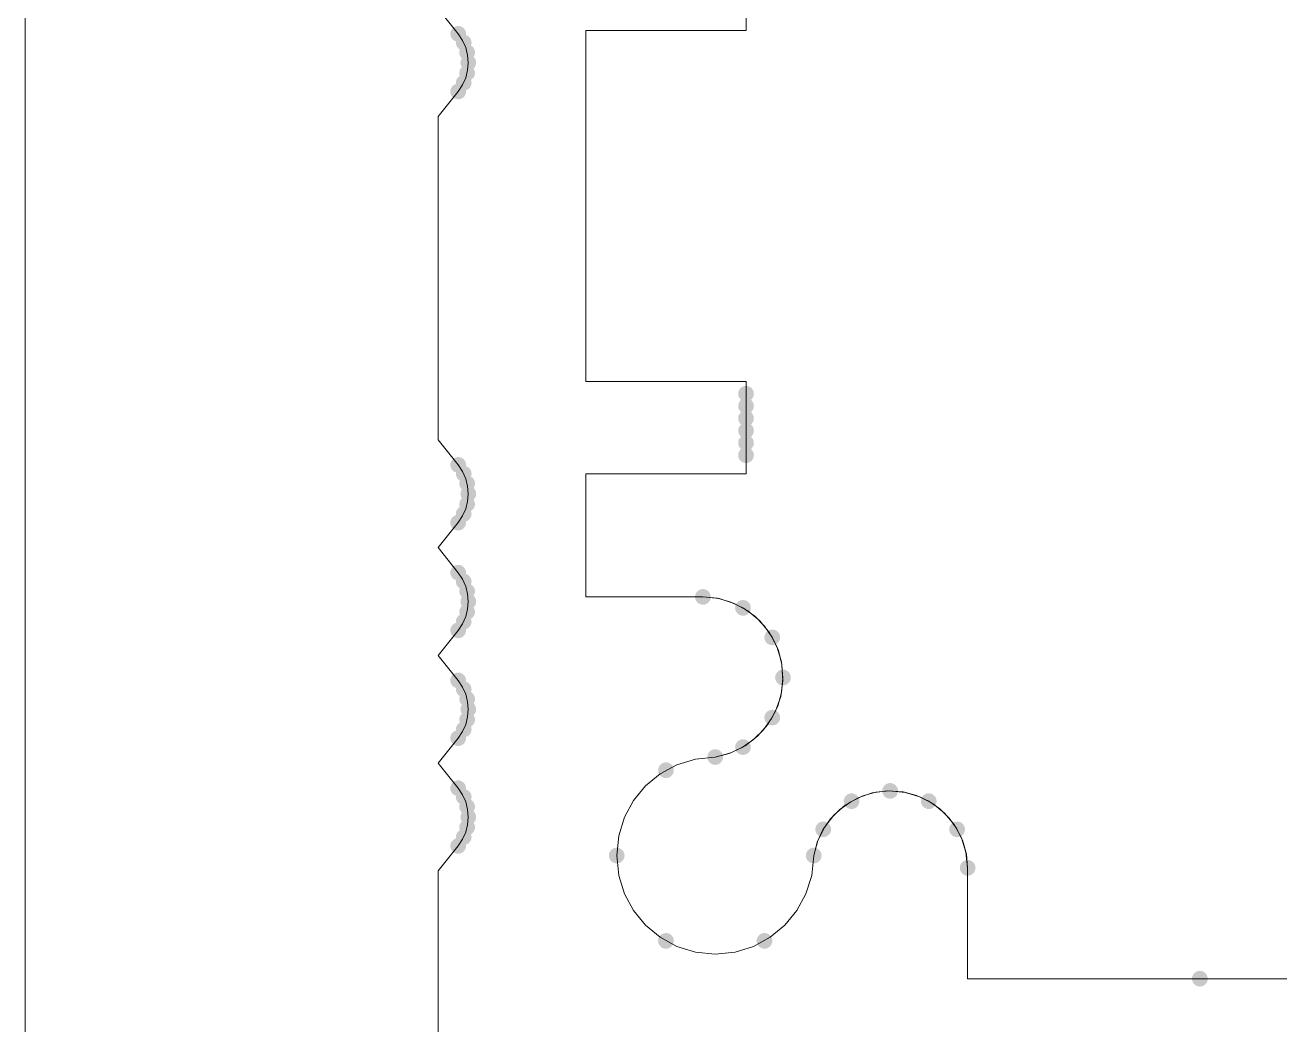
# Model space of a CAD drawing. Header units: millimetres. Extents: x 0 to 588, y 0 to 418.
# Drawn here: x 60.13 to 80.11, y 51.14 to 67.05 of the extents above; entities that cross this region are included whole.
import ezdxf

# ---------------------------------------------------------------- set-up
doc = ezdxf.new("R2010")
doc.units = ezdxf.units.MM

msp = doc.modelspace()

# ---------------------------------------------------------------- hatches: boundary and pattern name
h = msp.add_hatch(color=0)
edge = h.paths.add_edge_path()
edge.add_arc((67.025613, 66.914795), 0.125009, 0, 360)
h = msp.add_hatch(color=0)
edge = h.paths.add_edge_path()
edge.add_arc((67.025613, 66.914795), 0.125009, 0, 360)
h = msp.add_hatch(color=0)
edge = h.paths.add_edge_path()
edge.add_arc((67.11356, 66.775227), 0.125009, 0, 360)
h = msp.add_hatch(color=0)
edge = h.paths.add_edge_path()
edge.add_arc((67.168165, 66.61956), 0.125009, 0, 360)
h = msp.add_hatch(color=0)
edge = h.paths.add_edge_path()
edge.add_arc((67.186678, 66.455635), 0.125009, 0, 360)
h = msp.add_hatch(color=0)
edge = h.paths.add_edge_path()
edge.add_arc((67.168165, 66.29171), 0.125009, 0, 360)
h = msp.add_hatch(color=0)
edge = h.paths.add_edge_path()
edge.add_arc((67.025613, 65.996475), 0.125009, 0, 360)
h = msp.add_hatch(color=0)
edge = h.paths.add_edge_path()
edge.add_arc((67.11356, 66.136043), 0.125009, 0, 360)
h = msp.add_hatch(color=0)
edge = h.paths.add_edge_path()
edge.add_arc((71.607028, 61.188026), 0.125009, 0, 360)
h = msp.add_hatch(color=0)
edge = h.paths.add_edge_path()
edge.add_arc((71.607028, 60.992022), 0.125009, 0, 360)
h = msp.add_hatch(color=0)
edge = h.paths.add_edge_path()
edge.add_arc((71.607028, 60.796018), 0.125009, 0, 360)
h = msp.add_hatch(color=0)
edge = h.paths.add_edge_path()
edge.add_arc((71.607028, 60.600014), 0.125009, 0, 360)
h = msp.add_hatch(color=0)
edge = h.paths.add_edge_path()
edge.add_arc((71.607028, 60.40401), 0.125009, 0, 360)
h = msp.add_hatch(color=0)
edge = h.paths.add_edge_path()
edge.add_arc((71.607028, 60.208006), 0.125009, 0, 360)
h = msp.add_hatch(color=0)
edge = h.paths.add_edge_path()
edge.add_arc((67.025613, 60.054654), 0.125009, 0, 360)
h = msp.add_hatch(color=0)
edge = h.paths.add_edge_path()
edge.add_arc((67.025613, 60.054654), 0.125009, 0, 360)
h = msp.add_hatch(color=0)
edge = h.paths.add_edge_path()
edge.add_arc((67.11356, 59.915085), 0.125009, 0, 360)
h = msp.add_hatch(color=0)
edge = h.paths.add_edge_path()
edge.add_arc((67.168165, 59.759418), 0.125009, 0, 360)
h = msp.add_hatch(color=0)
edge = h.paths.add_edge_path()
edge.add_arc((67.186678, 59.595493), 0.125009, 0, 360)
h = msp.add_hatch(color=0)
edge = h.paths.add_edge_path()
edge.add_arc((67.168165, 59.431569), 0.125009, 0, 360)
h = msp.add_hatch(color=0)
edge = h.paths.add_edge_path()
edge.add_arc((67.11356, 59.275901), 0.125009, 0, 360)
h = msp.add_hatch(color=0)
edge = h.paths.add_edge_path()
edge.add_arc((67.025613, 59.136333), 0.125009, 0, 360)
h = msp.add_hatch(color=0)
edge = h.paths.add_edge_path()
edge.add_arc((67.025613, 58.339618), 0.125009, 0, 360)
h = msp.add_hatch(color=0)
edge = h.paths.add_edge_path()
edge.add_arc((67.025613, 58.339618), 0.125009, 0, 360)
h = msp.add_hatch(color=0)
edge = h.paths.add_edge_path()
edge.add_arc((67.11356, 58.20005), 0.125009, 0, 360)
h = msp.add_hatch(color=0)
edge = h.paths.add_edge_path()
edge.add_arc((67.168165, 58.044383), 0.125009, 0, 360)
h = msp.add_hatch(color=0)
edge = h.paths.add_edge_path()
edge.add_arc((67.186678, 57.880458), 0.125009, 0, 360)
h = msp.add_hatch(color=0)
edge = h.paths.add_edge_path()
edge.add_arc((70.921014, 57.953959), 0.125009, 0, 360)
h = msp.add_hatch(color=0)
edge = h.paths.add_edge_path()
edge.add_arc((70.921014, 57.953959), 0.125009, 0, 360)
h = msp.add_hatch(color=0)
edge = h.paths.add_edge_path()
edge.add_arc((67.168165, 57.716533), 0.125009, 0, 360)
h = msp.add_hatch(color=0)
edge = h.paths.add_edge_path()
edge.add_arc((71.558651, 57.779477), 0.125009, 0, 360)
h = msp.add_hatch(color=0)
edge = h.paths.add_edge_path()
edge.add_arc((67.025613, 57.421298), 0.125009, 0, 360)
h = msp.add_hatch(color=0)
edge = h.paths.add_edge_path()
edge.add_arc((67.11356, 57.560866), 0.125009, 0, 360)
h = msp.add_hatch(color=0)
edge = h.paths.add_edge_path()
edge.add_arc((72.024623, 57.310547), 0.125009, 0, 360)
h = msp.add_hatch(color=0)
edge = h.paths.add_edge_path()
edge.add_arc((67.025613, 56.624583), 0.125009, 0, 360)
h = msp.add_hatch(color=0)
edge = h.paths.add_edge_path()
edge.add_arc((67.025613, 56.624583), 0.125009, 0, 360)
h = msp.add_hatch(color=0)
edge = h.paths.add_edge_path()
edge.add_arc((72.195067, 56.671819), 0.125009, 0, 360)
h = msp.add_hatch(color=0)
edge = h.paths.add_edge_path()
edge.add_arc((67.11356, 56.485015), 0.125009, 0, 360)
h = msp.add_hatch(color=0)
edge = h.paths.add_edge_path()
edge.add_arc((67.168165, 56.329347), 0.125009, 0, 360)
h = msp.add_hatch(color=0)
edge = h.paths.add_edge_path()
edge.add_arc((67.168165, 56.001498), 0.125009, 0, 360)
h = msp.add_hatch(color=0)
edge = h.paths.add_edge_path()
edge.add_arc((67.186678, 56.165423), 0.125009, 0, 360)
h = msp.add_hatch(color=0)
edge = h.paths.add_edge_path()
edge.add_arc((72.024675, 56.033077), 0.125009, 0, 360)
h = msp.add_hatch(color=0)
edge = h.paths.add_edge_path()
edge.add_arc((67.11356, 55.845831), 0.125009, 0, 360)
h = msp.add_hatch(color=0)
edge = h.paths.add_edge_path()
edge.add_arc((67.025613, 55.706262), 0.125009, 0, 360)
h = msp.add_hatch(color=0)
edge = h.paths.add_edge_path()
edge.add_arc((71.117018, 55.405907), 0.125009, 0, 360)
h = msp.add_hatch(color=0)
edge = h.paths.add_edge_path()
edge.add_arc((71.117018, 55.405907), 0.125009, 0, 360)
h = msp.add_hatch(color=0)
edge = h.paths.add_edge_path()
edge.add_arc((71.558742, 55.564109), 0.125009, 0, 360)
h = msp.add_hatch(color=0)
edge = h.paths.add_edge_path()
edge.add_arc((70.333002, 55.195831), 0.125009, 0, 360)
h = msp.add_hatch(color=0)
edge = h.paths.add_edge_path()
edge.add_arc((67.025613, 54.909547), 0.125009, 0, 360)
h = msp.add_hatch(color=0)
edge = h.paths.add_edge_path()
edge.add_arc((67.025613, 54.909547), 0.125009, 0, 360)
h = msp.add_hatch(color=0)
edge = h.paths.add_edge_path()
edge.add_arc((73.901614, 54.866925), 0.125009, 0, 360)
h = msp.add_hatch(color=0)
edge = h.paths.add_edge_path()
edge.add_arc((67.11356, 54.769979), 0.125009, 0, 360)
h = msp.add_hatch(color=0)
edge = h.paths.add_edge_path()
edge.add_arc((67.168165, 54.614312), 0.125009, 0, 360)
h = msp.add_hatch(color=0)
edge = h.paths.add_edge_path()
edge.add_arc((73.287297, 54.703114), 0.125009, 0, 360)
h = msp.add_hatch(color=0)
edge = h.paths.add_edge_path()
edge.add_arc((74.515915, 54.703055), 0.125009, 0, 360)
h = msp.add_hatch(color=0)
edge = h.paths.add_edge_path()
edge.add_arc((67.186678, 54.450387), 0.125009, 0, 360)
h = msp.add_hatch(color=0)
edge = h.paths.add_edge_path()
edge.add_arc((67.168165, 54.286463), 0.125009, 0, 360)
h = msp.add_hatch(color=0)
edge = h.paths.add_edge_path()
edge.add_arc((72.836147, 54.255137), 0.125009, 0, 360)
h = msp.add_hatch(color=0)
edge = h.paths.add_edge_path()
edge.add_arc((74.967021, 54.255033), 0.125009, 0, 360)
h = msp.add_hatch(color=0)
edge = h.paths.add_edge_path()
edge.add_arc((67.11356, 54.130795), 0.125009, 0, 360)
h = msp.add_hatch(color=0)
edge = h.paths.add_edge_path()
edge.add_arc((67.025613, 53.991227), 0.125009, 0, 360)
h = msp.add_hatch(color=0)
edge = h.paths.add_edge_path()
edge.add_arc((69.548986, 53.837875), 0.125009, 0, 360)
h = msp.add_hatch(color=0)
edge = h.paths.add_edge_path()
edge.add_arc((72.685051, 53.837875), 0.125009, 0, 360)
h = msp.add_hatch(color=0)
edge = h.paths.add_edge_path()
edge.add_arc((72.685051, 53.837875), 0.125009, 0, 360)
h = msp.add_hatch(color=0)
edge = h.paths.add_edge_path()
edge.add_arc((72.685051, 53.837875), 0.125009, 0, 360)
h = msp.add_hatch(color=0)
edge = h.paths.add_edge_path()
edge.add_arc((75.135101, 53.641871), 0.125009, 0, 360)
h = msp.add_hatch(color=0)
edge = h.paths.add_edge_path()
edge.add_arc((70.333002, 52.479919), 0.125009, 0, 360)
h = msp.add_hatch(color=0)
edge = h.paths.add_edge_path()
edge.add_arc((71.901034, 52.479919), 0.125009, 0, 360)
h = msp.add_hatch(color=0)
edge = h.paths.add_edge_path()
edge.add_arc((78.831178, 51.877834), 0.125009, 0, 360)

# ---------------------------------------------------------------- linework, layer by layer
at = {"color": 1, "lineweight": 0}
for points in [[(60.132209, 50.407786), (60.132209, 73.58962)], [(66.706927, 51.939068), (66.706927, 38.299189)]]:
    msp.add_lwpolyline(points, dxfattribs=at)
at = {"color": 0, "lineweight": 0}
for points in [[(71.607028, 68.440158), (71.607028, 66.970128)], [(67.025613, 66.914778), (66.706927, 67.313135)], [(71.607028, 66.970128), (69.058976, 66.970128)], [(66.706927, 65.5981), (67.025613, 65.996457)], [(66.706927, 60.452993), (66.706927, 65.5981)], [(71.607028, 61.384013), (71.607028, 59.913982)], [(67.025613, 60.054636), (66.706927, 60.452993)], [(71.607028, 59.913982), (69.058976, 59.913982)], [(69.058976, 59.913982), (69.058976, 57.953942)], [(66.706927, 58.737958), (67.025613, 59.136315)], [(67.025613, 58.339601), (66.706927, 58.737958)], [(69.058976, 57.953942), (70.921014, 57.953942)], [(66.706927, 57.022923), (67.025613, 57.42128)], [(67.025613, 56.624565), (66.706927, 57.022923)], [(66.706927, 55.307887), (67.025613, 55.706245)], [(67.025613, 54.90953), (66.706927, 55.307887)], [(66.706927, 53.592852), (67.025613, 53.991209)], [(66.706927, 50.407786), (66.706927, 53.592852)], [(75.135101, 53.641853), (75.135101, 51.877817)], [(75.135101, 51.877817), (101.007635, 51.877817)]]:
    msp.add_lwpolyline(points, close=True, dxfattribs=at)
for points in [[(71.607028, 68.440158), (71.607028, 66.970128)], [(71.607028, 66.970128), (71.607028, 68.440158)], [(67.025613, 66.914778), (66.706927, 67.313135)], [(67.025613, 66.914778), (66.706927, 67.313135)], [(67.025613, 65.996457), (67.096079, 66.101978), (67.146412, 66.215444), (67.176611, 66.334206), (67.186678, 66.455617), (67.176611, 66.577028), (67.146412, 66.695791), (67.096079, 66.809257), (67.025613, 66.914778)], [(67.025613, 65.996457), (67.096079, 66.101978), (67.146412, 66.215444), (67.176611, 66.334206), (67.186678, 66.455617), (67.176611, 66.577028), (67.146412, 66.695791), (67.096079, 66.809257), (67.025613, 66.914778)], [(67.025613, 65.996457), (67.096079, 66.101978), (67.146412, 66.215444), (67.176611, 66.334206), (67.186678, 66.455617), (67.176611, 66.577028), (67.146412, 66.695791), (67.096079, 66.809257), (67.025613, 66.914778)], [(67.025613, 65.996457), (67.096079, 66.101978), (67.146412, 66.215444), (67.176611, 66.334206), (67.186678, 66.455617), (67.176611, 66.577028), (67.146412, 66.695791), (67.096079, 66.809257), (67.025613, 66.914778)], [(67.025613, 65.996457), (67.096079, 66.101978), (67.146412, 66.215444), (67.176611, 66.334206), (67.186678, 66.455617), (67.176611, 66.577028), (67.146412, 66.695791), (67.096079, 66.809257), (67.025613, 66.914778)], [(67.025613, 65.996457), (67.096079, 66.101978), (67.146412, 66.215444), (67.176611, 66.334206), (67.186678, 66.455617), (67.176611, 66.577028), (67.146412, 66.695791), (67.096079, 66.809257), (67.025613, 66.914778)], [(67.025613, 65.996457), (67.096079, 66.101978), (67.146412, 66.215444), (67.176611, 66.334206), (67.186678, 66.455617), (67.176611, 66.577028), (67.146412, 66.695791), (67.096079, 66.809257), (67.025613, 66.914778)], [(67.025613, 65.996457), (67.096079, 66.101978), (67.146412, 66.215444), (67.176611, 66.334206), (67.186678, 66.455617), (67.176611, 66.577028), (67.146412, 66.695791), (67.096079, 66.809257), (67.025613, 66.914778)], [(67.025613, 65.996457), (67.096079, 66.101978), (67.146412, 66.215444), (67.176611, 66.334206), (67.186678, 66.455617), (67.176611, 66.577028), (67.146412, 66.695791), (67.096079, 66.809257), (67.025613, 66.914778)], [(67.025613, 65.996457), (67.096079, 66.101978), (67.146412, 66.215444), (67.176611, 66.334206), (67.186678, 66.455617), (67.176611, 66.577028), (67.146412, 66.695791), (67.096079, 66.809257), (67.025613, 66.914778)], [(69.058976, 66.970128), (69.058976, 61.384013)], [(69.058976, 66.970128), (69.058976, 61.384013), (71.607028, 61.384013), (69.058976, 61.384013)], [(71.607028, 66.970128), (69.058976, 66.970128)], [(69.058976, 66.970128), (69.058976, 61.384013)], [(69.058976, 66.970128), (71.607028, 66.970128)], [(69.058976, 66.970128), (69.058976, 61.384013)], [(66.706927, 65.5981), (67.025613, 65.996457)], [(66.706927, 65.5981), (67.025613, 65.996457)], [(66.706927, 60.452993), (66.706927, 65.5981)], [(66.706927, 65.5981), (66.706927, 60.452993)], [(69.058976, 61.384013), (71.607028, 61.384013)], [(71.607028, 61.384013), (69.058976, 61.384013)], [(71.607028, 61.384013), (71.607028, 59.913982)], [(71.607028, 59.913982), (71.607028, 61.384013)], [(71.607028, 61.384013), (71.607028, 60.011984)], [(71.607028, 61.384013), (71.607028, 60.011984)], [(71.607028, 61.384013), (71.607028, 60.011984)], [(71.607028, 61.384013), (71.607028, 60.011984)], [(71.607028, 61.384013), (71.607028, 60.011984)], [(71.607028, 61.384013), (71.607028, 60.011984), (71.607028, 61.384013), (71.607028, 60.011984)], [(67.025613, 60.054636), (66.706927, 60.452993)], [(67.025613, 60.054636), (66.706927, 60.452993)], [(67.025613, 59.136315), (67.096079, 59.241836), (67.146412, 59.355302), (67.176611, 59.474065), (67.186678, 59.595476), (67.176611, 59.716887), (67.146412, 59.835649), (67.096079, 59.949115), (67.025613, 60.054636)], [(67.025613, 59.136315), (67.096079, 59.241836), (67.146412, 59.355302), (67.176611, 59.474065), (67.186678, 59.595476), (67.176611, 59.716887), (67.146412, 59.835649), (67.096079, 59.949115), (67.025613, 60.054636)], [(67.025613, 59.136315), (67.096079, 59.241836), (67.146412, 59.355302), (67.176611, 59.474065), (67.186678, 59.595476), (67.176611, 59.716887), (67.146412, 59.835649), (67.096079, 59.949115), (67.025613, 60.054636)], [(67.025613, 59.136315), (67.096079, 59.241836), (67.146412, 59.355302), (67.176611, 59.474065), (67.186678, 59.595476), (67.176611, 59.716887), (67.146412, 59.835649), (67.096079, 59.949115), (67.025613, 60.054636)], [(67.025613, 59.136315), (67.096079, 59.241836), (67.146412, 59.355302), (67.176611, 59.474065), (67.186678, 59.595476), (67.176611, 59.716887), (67.146412, 59.835649), (67.096079, 59.949115), (67.025613, 60.054636)], [(67.025613, 59.136315), (67.096079, 59.241836), (67.146412, 59.355302), (67.176611, 59.474065), (67.186678, 59.595476), (67.176611, 59.716887), (67.146412, 59.835649), (67.096079, 59.949115), (67.025613, 60.054636)], [(67.025613, 59.136315), (67.096079, 59.241836), (67.146412, 59.355302), (67.176611, 59.474065), (67.186678, 59.595476), (67.176611, 59.716887), (67.146412, 59.835649), (67.096079, 59.949115), (67.025613, 60.054636)], [(67.025613, 59.136315), (67.096079, 59.241836), (67.146412, 59.355302), (67.176611, 59.474065), (67.186678, 59.595476), (67.176611, 59.716887), (67.146412, 59.835649), (67.096079, 59.949115), (67.025613, 60.054636)], [(67.025613, 59.136315), (67.096079, 59.241836), (67.146412, 59.355302), (67.176611, 59.474065), (67.186678, 59.595476), (67.176611, 59.716887), (67.146412, 59.835649), (67.096079, 59.949115), (67.025613, 60.054636)], [(67.025613, 59.136315), (67.096079, 59.241836), (67.146412, 59.355302), (67.176611, 59.474065), (67.186678, 59.595476), (67.176611, 59.716887), (67.146412, 59.835649), (67.096079, 59.949115), (67.025613, 60.054636)], [(71.607028, 59.913982), (69.058976, 59.913982)], [(69.058976, 59.913982), (69.058976, 57.953942)], [(69.058976, 59.913982), (71.607028, 59.913982)], [(69.058976, 59.913982), (69.058976, 57.953942)], [(66.706927, 58.737958), (67.025613, 59.136315)], [(66.706927, 58.737958), (67.025613, 59.136315)], [(67.025613, 58.339601), (66.706927, 58.737958)], [(67.025613, 58.339601), (66.706927, 58.737958)], [(67.025613, 57.42128), (67.096079, 57.526801), (67.146412, 57.640267), (67.176611, 57.759029), (67.186678, 57.88044), (67.176611, 58.001851), (67.146412, 58.120614), (67.096079, 58.23408), (67.025613, 58.339601)], [(67.025613, 57.42128), (67.096079, 57.526801), (67.146412, 57.640267), (67.176611, 57.759029), (67.186678, 57.88044), (67.176611, 58.001851), (67.146412, 58.120614), (67.096079, 58.23408), (67.025613, 58.339601)], [(67.025613, 57.42128), (67.096079, 57.526801), (67.146412, 57.640267), (67.176611, 57.759029), (67.186678, 57.88044), (67.176611, 58.001851), (67.146412, 58.120614), (67.096079, 58.23408), (67.025613, 58.339601)], [(67.025613, 57.42128), (67.096079, 57.526801), (67.146412, 57.640267), (67.176611, 57.759029), (67.186678, 57.88044), (67.176611, 58.001851), (67.146412, 58.120614), (67.096079, 58.23408), (67.025613, 58.339601)], [(67.025613, 57.42128), (67.096079, 57.526801), (67.146412, 57.640267), (67.176611, 57.759029), (67.186678, 57.88044), (67.176611, 58.001851), (67.146412, 58.120614), (67.096079, 58.23408), (67.025613, 58.339601)], [(67.025613, 57.42128), (67.096079, 57.526801), (67.146412, 57.640267), (67.176611, 57.759029), (67.186678, 57.88044), (67.176611, 58.001851), (67.146412, 58.120614), (67.096079, 58.23408), (67.025613, 58.339601)], [(67.025613, 57.42128), (67.096079, 57.526801), (67.146412, 57.640267), (67.176611, 57.759029), (67.186678, 57.88044), (67.176611, 58.001851), (67.146412, 58.120614), (67.096079, 58.23408), (67.025613, 58.339601)], [(67.025613, 57.42128), (67.096079, 57.526801), (67.146412, 57.640267), (67.176611, 57.759029), (67.186678, 57.88044), (67.176611, 58.001851), (67.146412, 58.120614), (67.096079, 58.23408), (67.025613, 58.339601)], [(67.025613, 57.42128), (67.096079, 57.526801), (67.146412, 57.640267), (67.176611, 57.759029), (67.186678, 57.88044), (67.176611, 58.001851), (67.146412, 58.120614), (67.096079, 58.23408), (67.025613, 58.339601)], [(67.025613, 57.42128), (67.096079, 57.526801), (67.146412, 57.640267), (67.176611, 57.759029), (67.186678, 57.88044), (67.176611, 58.001851), (67.146412, 58.120614), (67.096079, 58.23408), (67.025613, 58.339601)], [(69.058976, 57.953942), (70.921014, 57.953942)], [(69.058976, 57.953942), (70.921014, 57.953942)], [(71.117018, 55.405889), (71.367985, 55.472755), (71.593703, 55.584839), (71.789903, 55.736232), (71.952316, 55.921021), (72.076672, 56.133296), (72.158702, 56.367145), (72.194137, 56.616657), (72.178707, 56.87592), (72.121721, 57.099585), (72.028188, 57.304628), (71.902064, 57.487657), (71.747305, 57.645282), (71.567865, 57.774114), (71.367699, 57.870761), (71.150764, 57.931834), (70.921014, 57.953942)], [(71.117018, 55.405889), (71.367985, 55.472755), (71.593703, 55.584839), (71.789903, 55.736232), (71.952316, 55.921021), (72.076672, 56.133296), (72.158702, 56.367145), (72.194137, 56.616657), (72.178707, 56.87592), (72.121721, 57.099585), (72.028188, 57.304628), (71.902064, 57.487657), (71.747305, 57.645282), (71.567865, 57.774114), (71.367699, 57.870761), (71.150764, 57.931834), (70.921014, 57.953942)], [(71.117018, 55.405889), (71.367985, 55.472755), (71.593703, 55.584839), (71.789903, 55.736232), (71.952316, 55.921021), (72.076672, 56.133296), (72.158702, 56.367145), (72.194137, 56.616657), (72.178707, 56.87592), (72.121721, 57.099585), (72.028188, 57.304628), (71.902064, 57.487657), (71.747305, 57.645282), (71.567865, 57.774114), (71.367699, 57.870761), (71.150764, 57.931834), (70.921014, 57.953942)], [(71.117018, 55.405889), (71.367985, 55.472755), (71.593703, 55.584839), (71.789903, 55.736232), (71.952316, 55.921021), (72.076672, 56.133296), (72.158702, 56.367145), (72.194137, 56.616657), (72.178707, 56.87592), (72.121721, 57.099585), (72.028188, 57.304628), (71.902064, 57.487657), (71.747305, 57.645282), (71.567865, 57.774114), (71.367699, 57.870761), (71.150764, 57.931834), (70.921014, 57.953942)], [(71.117018, 55.405889), (71.367985, 55.472755), (71.593703, 55.584839), (71.789903, 55.736232), (71.952316, 55.921021), (72.076672, 56.133296), (72.158702, 56.367145), (72.194137, 56.616657), (72.178707, 56.87592), (72.121721, 57.099585), (72.028188, 57.304628), (71.902064, 57.487657), (71.747305, 57.645282), (71.567865, 57.774114), (71.367699, 57.870761), (71.150764, 57.931834), (70.921014, 57.953942)], [(71.117018, 55.405889), (71.367985, 55.472755), (71.593703, 55.584839), (71.789903, 55.736232), (71.952316, 55.921021), (72.076672, 56.133296), (72.158702, 56.367145), (72.194137, 56.616657), (72.178707, 56.87592), (72.121721, 57.099585), (72.028188, 57.304628), (71.902064, 57.487657), (71.747305, 57.645282), (71.567865, 57.774114), (71.367699, 57.870761), (71.150764, 57.931834), (70.921014, 57.953942)], [(71.117018, 55.405889), (71.340684, 55.462876), (71.545726, 55.556408), (71.728755, 55.682532), (71.886381, 55.837292), (72.015212, 56.016732), (72.111859, 56.216897), (72.172932, 56.433832), (72.195041, 56.663582), (72.170637, 56.922154), (72.097458, 57.163311), (71.980628, 57.381863), (71.82527, 57.572621), (71.636506, 57.730397), (71.41946, 57.850002), (71.179255, 57.926246), (70.921014, 57.953942)], [(71.117018, 55.405889), (71.367985, 55.472755), (71.593703, 55.584839), (71.789903, 55.736232), (71.952316, 55.921021), (72.076672, 56.133296), (72.158702, 56.367145), (72.194137, 56.616657), (72.178707, 56.87592), (72.121721, 57.099585), (72.028188, 57.304628), (71.902064, 57.487657), (71.747305, 57.645282), (71.567865, 57.774114), (71.367699, 57.870761), (71.150764, 57.931834), (70.921014, 57.953942)], [(71.117018, 55.405889), (71.367985, 55.472755), (71.593703, 55.584839), (71.789903, 55.736232), (71.952316, 55.921021), (72.076672, 56.133296), (72.158702, 56.367145), (72.194137, 56.616657), (72.178707, 56.87592), (72.121721, 57.099585), (72.028188, 57.304628), (71.902064, 57.487657), (71.747305, 57.645282), (71.567865, 57.774114), (71.367699, 57.870761), (71.150764, 57.931834), (70.921014, 57.953942)], [(71.117018, 55.405889), (71.340684, 55.462876), (71.545726, 55.556408), (71.728755, 55.682532), (71.886381, 55.837292), (72.015212, 56.016732), (72.111859, 56.216897), (72.172932, 56.433832), (72.195041, 56.663582), (72.170637, 56.922154), (72.097458, 57.163311), (71.980628, 57.381863), (71.82527, 57.572621), (71.636506, 57.730397), (71.41946, 57.850002), (71.179255, 57.926246), (70.921014, 57.953942)], [(66.706927, 57.022923), (67.025613, 57.42128)], [(66.706927, 57.022923), (67.025613, 57.42128)], [(67.025613, 56.624565), (66.706927, 57.022923)], [(67.025613, 56.624565), (66.706927, 57.022923)], [(67.025613, 55.706245), (67.096079, 55.811765), (67.146412, 55.925231), (67.176611, 56.043994), (67.186678, 56.165405), (67.176611, 56.286816), (67.146412, 56.405579), (67.096079, 56.519045), (67.025613, 56.624565)], [(67.025613, 55.706245), (67.096079, 55.811765), (67.146412, 55.925231), (67.176611, 56.043994), (67.186678, 56.165405), (67.176611, 56.286816), (67.146412, 56.405579), (67.096079, 56.519045), (67.025613, 56.624565)], [(67.025613, 55.706245), (67.096079, 55.811765), (67.146412, 55.925231), (67.176611, 56.043994), (67.186678, 56.165405), (67.176611, 56.286816), (67.146412, 56.405579), (67.096079, 56.519045), (67.025613, 56.624565)], [(67.025613, 55.706245), (67.096079, 55.811765), (67.146412, 55.925231), (67.176611, 56.043994), (67.186678, 56.165405), (67.176611, 56.286816), (67.146412, 56.405579), (67.096079, 56.519045), (67.025613, 56.624565)], [(67.025613, 55.706245), (67.096079, 55.811765), (67.146412, 55.925231), (67.176611, 56.043994), (67.186678, 56.165405), (67.176611, 56.286816), (67.146412, 56.405579), (67.096079, 56.519045), (67.025613, 56.624565)], [(67.025613, 55.706245), (67.096079, 55.811765), (67.146412, 55.925231), (67.176611, 56.043994), (67.186678, 56.165405), (67.176611, 56.286816), (67.146412, 56.405579), (67.096079, 56.519045), (67.025613, 56.624565)], [(67.025613, 55.706245), (67.096079, 55.811765), (67.146412, 55.925231), (67.176611, 56.043994), (67.186678, 56.165405), (67.176611, 56.286816), (67.146412, 56.405579), (67.096079, 56.519045), (67.025613, 56.624565)], [(67.025613, 55.706245), (67.096079, 55.811765), (67.146412, 55.925231), (67.176611, 56.043994), (67.186678, 56.165405), (67.176611, 56.286816), (67.146412, 56.405579), (67.096079, 56.519045), (67.025613, 56.624565)], [(67.025613, 55.706245), (67.096079, 55.811765), (67.146412, 55.925231), (67.176611, 56.043994), (67.186678, 56.165405), (67.176611, 56.286816), (67.146412, 56.405579), (67.096079, 56.519045), (67.025613, 56.624565)], [(67.025613, 55.706245), (67.096079, 55.811765), (67.146412, 55.925231), (67.176611, 56.043994), (67.186678, 56.165405), (67.176611, 56.286816), (67.146412, 56.405579), (67.096079, 56.519045), (67.025613, 56.624565)], [(66.706927, 55.307887), (67.025613, 55.706245)], [(66.706927, 55.307887), (67.025613, 55.706245)], [(71.117018, 55.405889), (70.801005, 55.374032), (70.506669, 55.282665), (70.240317, 55.138094), (70.008252, 54.946623), (69.816781, 54.714559), (69.67221, 54.448206), (69.580843, 54.15387), (69.548986, 53.837857), (69.580843, 53.521844), (69.67221, 53.227508), (69.816781, 52.961155), (70.008252, 52.729091), (70.240317, 52.53762), (70.506669, 52.393048), (70.801005, 52.301681), (71.117018, 52.269825), (71.433032, 52.301681), (71.727367, 52.393048), (71.99372, 52.53762), (72.225785, 52.729091), (72.417255, 52.961155), (72.561827, 53.227508), (72.653194, 53.521844), (72.685051, 53.837857)], [(71.117018, 55.405889), (70.801005, 55.374032), (70.506669, 55.282665), (70.240317, 55.138094), (70.008252, 54.946623), (69.816781, 54.714559), (69.67221, 54.448206), (69.580843, 54.15387), (69.548986, 53.837857), (69.580843, 53.521844), (69.67221, 53.227508), (69.816781, 52.961155), (70.008252, 52.729091), (70.240317, 52.53762), (70.506669, 52.393048), (70.801005, 52.301681), (71.117018, 52.269825), (71.433032, 52.301681), (71.727367, 52.393048), (71.99372, 52.53762), (72.225785, 52.729091), (72.417255, 52.961155), (72.561827, 53.227508), (72.653194, 53.521844), (72.685051, 53.837857)], [(71.117018, 55.405889), (70.801005, 55.374032), (70.506669, 55.282665), (70.240317, 55.138094), (70.008252, 54.946623), (69.816781, 54.714559), (69.67221, 54.448206), (69.580843, 54.15387), (69.548986, 53.837857), (69.580843, 53.521844), (69.67221, 53.227508), (69.816781, 52.961155), (70.008252, 52.729091), (70.240317, 52.53762), (70.506669, 52.393048), (70.801005, 52.301681), (71.117018, 52.269825), (71.433032, 52.301681), (71.727367, 52.393048), (71.99372, 52.53762), (72.225785, 52.729091), (72.417255, 52.961155), (72.561827, 53.227508), (72.653194, 53.521844), (72.685051, 53.837857)], [(71.117018, 55.405889), (70.801005, 55.374032), (70.506669, 55.282665), (70.240317, 55.138094), (70.008252, 54.946623), (69.816781, 54.714559), (69.67221, 54.448206), (69.580843, 54.15387), (69.548986, 53.837857), (69.580843, 53.521844), (69.67221, 53.227508), (69.816781, 52.961155), (70.008252, 52.729091), (70.240317, 52.53762), (70.506669, 52.393048), (70.801005, 52.301681), (71.117018, 52.269825), (71.433032, 52.301681), (71.727367, 52.393048), (71.99372, 52.53762), (72.225785, 52.729091), (72.417255, 52.961155), (72.561827, 53.227508), (72.653194, 53.521844), (72.685051, 53.837857)], [(71.117018, 55.405889), (70.801005, 55.374032), (70.506669, 55.282665), (70.240317, 55.138094), (70.008252, 54.946623), (69.816781, 54.714559), (69.67221, 54.448206), (69.580843, 54.15387), (69.548986, 53.837857), (69.580843, 53.521844), (69.67221, 53.227508), (69.816781, 52.961155), (70.008252, 52.729091), (70.240317, 52.53762), (70.506669, 52.393048), (70.801005, 52.301681), (71.117018, 52.269825), (71.433032, 52.301681), (71.727367, 52.393048), (71.99372, 52.53762), (72.225785, 52.729091), (72.417255, 52.961155), (72.561827, 53.227508), (72.653194, 53.521844), (72.685051, 53.837857)], [(71.117018, 55.405889), (70.801005, 55.374032), (70.506669, 55.282665), (70.240317, 55.138094), (70.008252, 54.946623), (69.816781, 54.714559), (69.67221, 54.448206), (69.580843, 54.15387), (69.548986, 53.837857), (69.580843, 53.521844), (69.67221, 53.227508), (69.816781, 52.961155), (70.008252, 52.729091), (70.240317, 52.53762), (70.506669, 52.393048), (70.801005, 52.301681), (71.117018, 52.269825), (71.433032, 52.301681), (71.727367, 52.393048), (71.99372, 52.53762), (72.225785, 52.729091), (72.417255, 52.961155), (72.561827, 53.227508), (72.653194, 53.521844), (72.685051, 53.837857)], [(71.117018, 55.405889), (70.801005, 55.374032), (70.506669, 55.282665), (70.240317, 55.138094), (70.008252, 54.946623), (69.816781, 54.714559), (69.67221, 54.448206), (69.580843, 54.15387), (69.548986, 53.837857), (69.580843, 53.521844), (69.67221, 53.227508), (69.816781, 52.961155), (70.008252, 52.729091), (70.240317, 52.53762), (70.506669, 52.393048), (70.801005, 52.301681), (71.117018, 52.269825), (71.433032, 52.301681), (71.727367, 52.393048), (71.99372, 52.53762), (72.225785, 52.729091), (72.417255, 52.961155), (72.561827, 53.227508), (72.653194, 53.521844), (72.685051, 53.837857)], [(71.117018, 55.405889), (70.801005, 55.374032), (70.506669, 55.282665), (70.240317, 55.138094), (70.008252, 54.946623), (69.816781, 54.714559), (69.67221, 54.448206), (69.580843, 54.15387), (69.548986, 53.837857), (69.580843, 53.521844), (69.67221, 53.227508), (69.816781, 52.961155), (70.008252, 52.729091), (70.240317, 52.53762), (70.506669, 52.393048), (70.801005, 52.301681), (71.117018, 52.269825), (71.433032, 52.301681), (71.727367, 52.393048), (71.99372, 52.53762), (72.225785, 52.729091), (72.417255, 52.961155), (72.561827, 53.227508), (72.653194, 53.521844), (72.685051, 53.837857)], [(71.117018, 55.405889), (70.801005, 55.374032), (70.506669, 55.282665), (70.240317, 55.138094), (70.008252, 54.946623), (69.816781, 54.714559), (69.67221, 54.448206), (69.580843, 54.15387), (69.548986, 53.837857), (69.580843, 53.521844), (69.67221, 53.227508), (69.816781, 52.961155), (70.008252, 52.729091), (70.240317, 52.53762), (70.506669, 52.393048), (70.801005, 52.301681), (71.117018, 52.269825), (71.433032, 52.301681), (71.727367, 52.393048), (71.99372, 52.53762), (72.225785, 52.729091), (72.417255, 52.961155), (72.561827, 53.227508), (72.653194, 53.521844), (72.685051, 53.837857)], [(71.117018, 55.405889), (70.801005, 55.374032), (70.506669, 55.282665), (70.240317, 55.138094), (70.008252, 54.946623), (69.816781, 54.714559), (69.67221, 54.448206), (69.580843, 54.15387), (69.548986, 53.837857), (69.580843, 53.521844), (69.67221, 53.227508), (69.816781, 52.961155), (70.008252, 52.729091), (70.240317, 52.53762), (70.506669, 52.393048), (70.801005, 52.301681), (71.117018, 52.269825), (71.433032, 52.301681), (71.727367, 52.393048), (71.99372, 52.53762), (72.225785, 52.729091), (72.417255, 52.961155), (72.561827, 53.227508), (72.653194, 53.521844), (72.685051, 53.837857)], [(67.025613, 54.90953), (66.706927, 55.307887)], [(67.025613, 54.90953), (66.706927, 55.307887)], [(67.025613, 53.991209), (67.096079, 54.09673), (67.146412, 54.210196), (67.176611, 54.328958), (67.186678, 54.450369), (67.176611, 54.57178), (67.146412, 54.690543), (67.096079, 54.804009), (67.025613, 54.90953)], [(67.025613, 53.991209), (67.096079, 54.09673), (67.146412, 54.210196), (67.176611, 54.328958), (67.186678, 54.450369), (67.176611, 54.57178), (67.146412, 54.690543), (67.096079, 54.804009), (67.025613, 54.90953)], [(67.025613, 53.991209), (67.096079, 54.09673), (67.146412, 54.210196), (67.176611, 54.328958), (67.186678, 54.450369), (67.176611, 54.57178), (67.146412, 54.690543), (67.096079, 54.804009), (67.025613, 54.90953)], [(67.025613, 53.991209), (67.096079, 54.09673), (67.146412, 54.210196), (67.176611, 54.328958), (67.186678, 54.450369), (67.176611, 54.57178), (67.146412, 54.690543), (67.096079, 54.804009), (67.025613, 54.90953)], [(67.025613, 53.991209), (67.096079, 54.09673), (67.146412, 54.210196), (67.176611, 54.328958), (67.186678, 54.450369), (67.176611, 54.57178), (67.146412, 54.690543), (67.096079, 54.804009), (67.025613, 54.90953)], [(67.025613, 53.991209), (67.096079, 54.09673), (67.146412, 54.210196), (67.176611, 54.328958), (67.186678, 54.450369), (67.176611, 54.57178), (67.146412, 54.690543), (67.096079, 54.804009), (67.025613, 54.90953)], [(67.025613, 53.991209), (67.096079, 54.09673), (67.146412, 54.210196), (67.176611, 54.328958), (67.186678, 54.450369), (67.176611, 54.57178), (67.146412, 54.690543), (67.096079, 54.804009), (67.025613, 54.90953)], [(67.025613, 53.991209), (67.096079, 54.09673), (67.146412, 54.210196), (67.176611, 54.328958), (67.186678, 54.450369), (67.176611, 54.57178), (67.146412, 54.690543), (67.096079, 54.804009), (67.025613, 54.90953)], [(67.025613, 53.991209), (67.096079, 54.09673), (67.146412, 54.210196), (67.176611, 54.328958), (67.186678, 54.450369), (67.176611, 54.57178), (67.146412, 54.690543), (67.096079, 54.804009), (67.025613, 54.90953)], [(67.025613, 53.991209), (67.096079, 54.09673), (67.146412, 54.210196), (67.176611, 54.328958), (67.186678, 54.450369), (67.176611, 54.57178), (67.146412, 54.690543), (67.096079, 54.804009), (67.025613, 54.90953)], [(75.135101, 53.641853), (75.108322, 53.890283), (75.034846, 54.121335), (74.919666, 54.330085), (74.767778, 54.511606), (74.584176, 54.660972), (74.373854, 54.773257), (74.141808, 54.843534), (73.893032, 54.866878), (73.673187, 54.845708), (73.465499, 54.787435), (73.273725, 54.69526), (73.101621, 54.572383), (72.952945, 54.422004), (72.831454, 54.247323), (72.740903, 54.05154), (72.685051, 53.837857)], [(75.135101, 53.641853), (75.108322, 53.890283), (75.034846, 54.121335), (74.919666, 54.330085), (74.767778, 54.511606), (74.584176, 54.660972), (74.373854, 54.773257), (74.141808, 54.843534), (73.893032, 54.866878), (73.673187, 54.845708), (73.465499, 54.787435), (73.273725, 54.69526), (73.101621, 54.572383), (72.952945, 54.422004), (72.831454, 54.247323), (72.740903, 54.05154), (72.685051, 53.837857)], [(75.135101, 53.641853), (75.108322, 53.890283), (75.034846, 54.121335), (74.919666, 54.330085), (74.767778, 54.511606), (74.584176, 54.660972), (74.373854, 54.773257), (74.141808, 54.843534), (73.893032, 54.866878), (73.673187, 54.845708), (73.465499, 54.787435), (73.273725, 54.69526), (73.101621, 54.572383), (72.952945, 54.422004), (72.831454, 54.247323), (72.740903, 54.05154), (72.685051, 53.837857)], [(75.135101, 53.641853), (75.108322, 53.890283), (75.034846, 54.121335), (74.919666, 54.330085), (74.767778, 54.511606), (74.584176, 54.660972), (74.373854, 54.773257), (74.141808, 54.843534), (73.893032, 54.866878), (73.673187, 54.845708), (73.465499, 54.787435), (73.273725, 54.69526), (73.101621, 54.572383), (72.952945, 54.422004), (72.831454, 54.247323), (72.740903, 54.05154), (72.685051, 53.837857)], [(75.135101, 53.641853), (75.108322, 53.890283), (75.034846, 54.121335), (74.919666, 54.330085), (74.767778, 54.511606), (74.584176, 54.660972), (74.373854, 54.773257), (74.141808, 54.843534), (73.893032, 54.866878), (73.673187, 54.845708), (73.465499, 54.787435), (73.273725, 54.69526), (73.101621, 54.572383), (72.952945, 54.422004), (72.831454, 54.247323), (72.740903, 54.05154), (72.685051, 53.837857)], [(75.135101, 53.641853), (75.108322, 53.890283), (75.034846, 54.121335), (74.919666, 54.330085), (74.767778, 54.511606), (74.584176, 54.660972), (74.373854, 54.773257), (74.141808, 54.843534), (73.893032, 54.866878), (73.673187, 54.845708), (73.465499, 54.787435), (73.273725, 54.69526), (73.101621, 54.572383), (72.952945, 54.422004), (72.831454, 54.247323), (72.740903, 54.05154), (72.685051, 53.837857)], [(75.135101, 53.641853), (75.108322, 53.890283), (75.034846, 54.121335), (74.919666, 54.330085), (74.767778, 54.511606), (74.584176, 54.660972), (74.373854, 54.773257), (74.141808, 54.843534), (73.893032, 54.866878), (73.673187, 54.845708), (73.465499, 54.787435), (73.273725, 54.69526), (73.101621, 54.572383), (72.952945, 54.422004), (72.831454, 54.247323), (72.740903, 54.05154), (72.685051, 53.837857)], [(75.135101, 53.641853), (75.108322, 53.890283), (75.034846, 54.121335), (74.919666, 54.330085), (74.767778, 54.511606), (74.584176, 54.660972), (74.373854, 54.773257), (74.141808, 54.843534), (73.893032, 54.866878), (73.673187, 54.845708), (73.465499, 54.787435), (73.273725, 54.69526), (73.101621, 54.572383), (72.952945, 54.422004), (72.831454, 54.247323), (72.740903, 54.05154), (72.685051, 53.837857)], [(75.135101, 53.641853), (75.113931, 53.861698), (75.055658, 54.069386), (74.963483, 54.261161), (74.840606, 54.433264), (74.690227, 54.58194), (74.515546, 54.703431), (74.319764, 54.793982), (74.10608, 54.849834), (73.856757, 54.866338), (73.616489, 54.833846), (73.390992, 54.756427), (73.185978, 54.63815), (73.007163, 54.483086), (72.86026, 54.295302), (72.750985, 54.07887), (72.685051, 53.837857)], [(75.135101, 53.641853), (75.113931, 53.861698), (75.055658, 54.069386), (74.963483, 54.261161), (74.840606, 54.433264), (74.690227, 54.58194), (74.515546, 54.703431), (74.319764, 54.793982), (74.10608, 54.849834), (73.856757, 54.866338), (73.616489, 54.833846), (73.390992, 54.756427), (73.185978, 54.63815), (73.007163, 54.483086), (72.86026, 54.295302), (72.750985, 54.07887), (72.685051, 53.837857)], [(66.706927, 53.592852), (67.025613, 53.991209)], [(66.706927, 53.592852), (67.025613, 53.991209)], [(66.706927, 50.407786), (66.706927, 53.592852)], [(66.706927, 50.407786), (66.706927, 53.592852)], [(75.135101, 53.641853), (75.135101, 51.877817)], [(75.135101, 51.877817), (75.135101, 53.641853)], [(75.135101, 51.877817), (101.007635, 51.877817)], [(101.007635, 51.877817), (75.135101, 51.877817)], [(101.007635, 51.877817), (75.135101, 51.877817)], [(101.007635, 51.877817), (75.135101, 51.877817)], [(101.007635, 51.877817), (75.135101, 51.877817)], [(101.007635, 51.877817), (75.135101, 51.877817)], [(101.007635, 51.877817), (75.135101, 51.877817)], [(101.007635, 51.877817), (75.135101, 51.877817), (101.007635, 51.877817), (75.135101, 51.877817)]]:
    msp.add_lwpolyline(points, dxfattribs=at)

doc.saveas('drawing.dxf')
